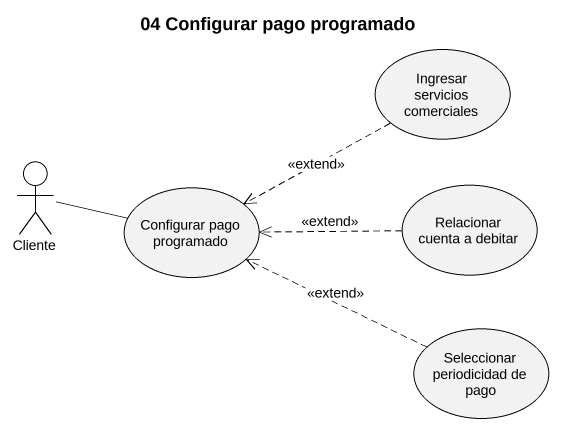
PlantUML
@startuml
title 04 Configurar pago programado
usecase "Ingresar servicios comerciales" as Ingresar_servicios
actor Cliente
usecase "Configurar pago programado" as Configurar_pago_programado
usecase "Relacionar cuenta a debitar" as Relacionar_cuenta_a_debitar
usecase "Seleccionar periodicidad de pago" as Seleccionar_periodicidad_de
Ingresar_servicios .left.> Configurar_pago_programado : <<extend>>
Cliente -right- Configurar_pago_programado
Relacionar_cuenta_a_debitar .left.> Configurar_pago_programado : <<extend>>
Seleccionar_periodicidad_de .left.> Configurar_pago_programado : <<extend>>
@enduml
